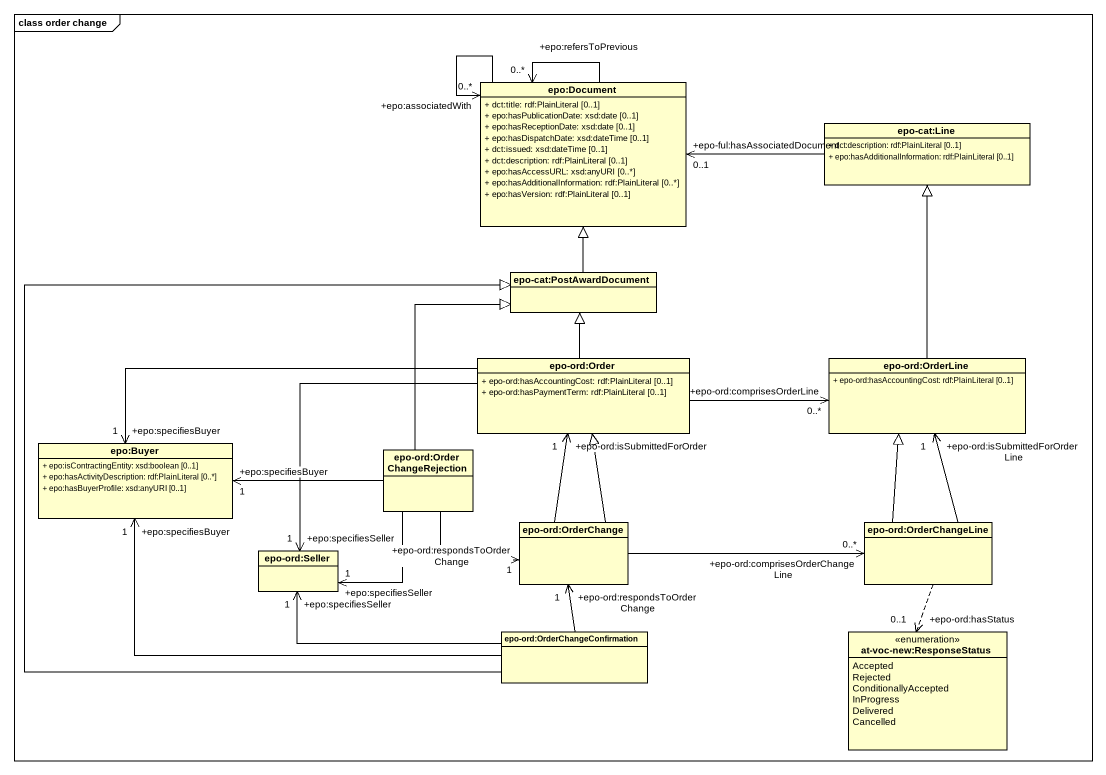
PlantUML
@startuml
mainframe class order change
hide circle
hide empty members
skinparam classAttributeIconSize 0
class "epo:Document" as epo_Document {
  + dct:title: rdf:PlainLiteral [0..1]
  + epo:hasPublicationDate: xsd:date [0..1]
  + epo:hasReceptionDate: xsd:date [0..1]
  + epo:hasDispatchDate: xsd:dateTime [0..1]
  + dct:issued: xsd:dateTime [0..1]
  + dct:description: rdf:PlainLiteral [0..1]
  + epo:hasAccessURL: xsd:anyURI [0..*]
  + epo:hasAdditionalInformation: rdf:PlainLiteral [0..*]
  + epo:hasVersion: rdf:PlainLiteral [0..1]
}
class "epo-cat:Line" as epo_cat_Line {
  + dct:description: rdf:PlainLiteral [0..1]
  + epo:hasAdditionalInformation: rdf:PlainLiteral [0..1]
}
class "epo-cat:PostAwardDocument" as epo_cat_PostAwardDocument
class "epo-ord:Order" as epo_ord_Order {
  + epo-ord:hasAccountingCost: rdf:PlainLiteral [0..1]
  + epo-ord:hasPaymentTerm: rdf:PlainLiteral [0..1]
}
class "epo-ord:OrderLine" as epo_ord_OrderLine {
  + epo-ord:hasAccountingCost: rdf:PlainLiteral [0..1]
}
class "epo:Buyer" as epo_Buyer {
  + epo:isContractingEntity: xsd:boolean [0..1]
  + epo:hasActivityDescription: rdf:PlainLiteral [0..*]
  + epo:hasBuyerProfile: xsd:anyURI [0..1]
}
class "epo-ord:OrderChangeRejection" as epo_ord_OrderChangeRejection
class "epo-ord:OrderChange" as epo_ord_OrderChange
class "epo-ord:OrderChangeLine" as epo_ord_OrderChangeLine
class "epo-ord:Seller" as epo_ord_Seller
class "epo-ord:OrderChangeConfirmation" as epo_ord_OrderChangeConfirmat
enum "at-voc-new:ResponseStatus" as at_voc_new_ResponseStatus {
  Accepted
  Rejected
  ConditionallyAccepted
  InProgress
  Delivered
  Cancelled
}
epo_Document --> "+epo:refersToPrevious\n0..*" epo_Document
epo_Document --> "+epo:associatedWith\n0..*" epo_Document
epo_cat_Line -left-> "+epo-ful:hasAssociatedDocument\n0..1" epo_Document
epo_cat_PostAwardDocument -up-|> epo_Document
epo_ord_Order -up-|> epo_cat_PostAwardDocument
epo_ord_Order -right-> "+epo-ord:comprisesOrderLine\n0..*" epo_ord_OrderLine
epo_ord_Order -left-> "+epo:specifiesBuyer\n1" epo_Buyer
epo_ord_Order --> "+epo:specifiesSeller\n1" epo_ord_Seller
epo_ord_OrderLine -up-|> epo_cat_Line
epo_ord_OrderChangeRejection -up-|> epo_cat_PostAwardDocument
epo_ord_OrderChangeRejection -left-> "+epo:specifiesBuyer\n1" epo_Buyer
epo_ord_OrderChangeRejection -right-> "+epo-ord:respondsToOrderChange\n1" epo_ord_OrderChange
epo_ord_OrderChangeRejection --> "+epo:specifiesSeller\n1" epo_ord_Seller
epo_ord_OrderChange -up-|> epo_ord_Order
epo_ord_OrderChange -up-> "+epo-ord:isSubmittedForOrder\n1" epo_ord_Order
epo_ord_OrderChange -right-> "+epo-ord:comprisesOrderChangeLine\n0..*" epo_ord_OrderChangeLine
epo_ord_OrderChangeLine -up-|> epo_ord_OrderLine
epo_ord_OrderChangeLine -up-> "+epo-ord:isSubmittedForOrderLine\n1" epo_ord_OrderLine
epo_ord_OrderChangeLine ..> "+epo-ord:hasStatus\n0..1" at_voc_new_ResponseStatus
epo_ord_OrderChangeConfirmat -up-|> epo_cat_PostAwardDocument
epo_ord_OrderChangeConfirmat -left-> "+epo:specifiesBuyer\n1" epo_Buyer
epo_ord_OrderChangeConfirmat -up-> "+epo-ord:respondsToOrderChange\n1" epo_ord_OrderChange
epo_ord_OrderChangeConfirmat -left-> "+epo:specifiesSeller\n1" epo_ord_Seller
@enduml
